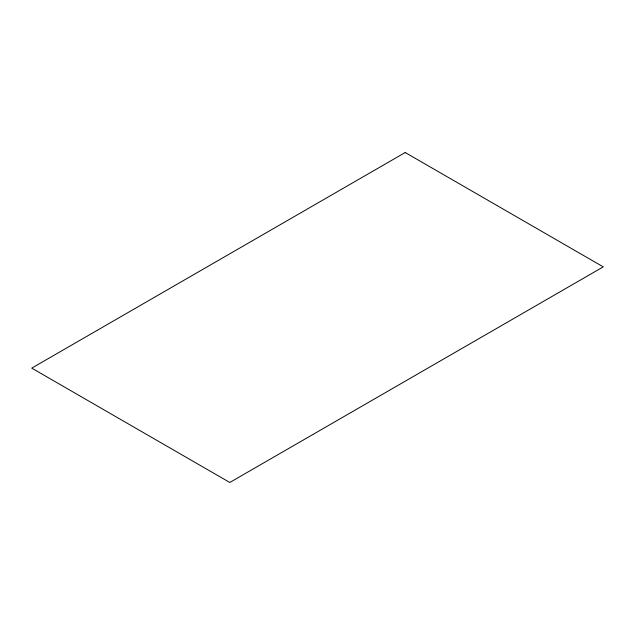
<?xml version="1.0" encoding="UTF-8"?>
<svg xmlns="http://www.w3.org/2000/svg" width="635" height="635" viewBox="0 0 635 635"><rect width="100%" height="100%" fill="white"/><g stroke="black" fill="none" stroke-linecap="round" stroke-linejoin="round"><path stroke-width="0.95" d="M405.209 152.527L31.75 368.133L229.791 482.473L603.25 266.867L405.209 152.527"/></g></svg>
